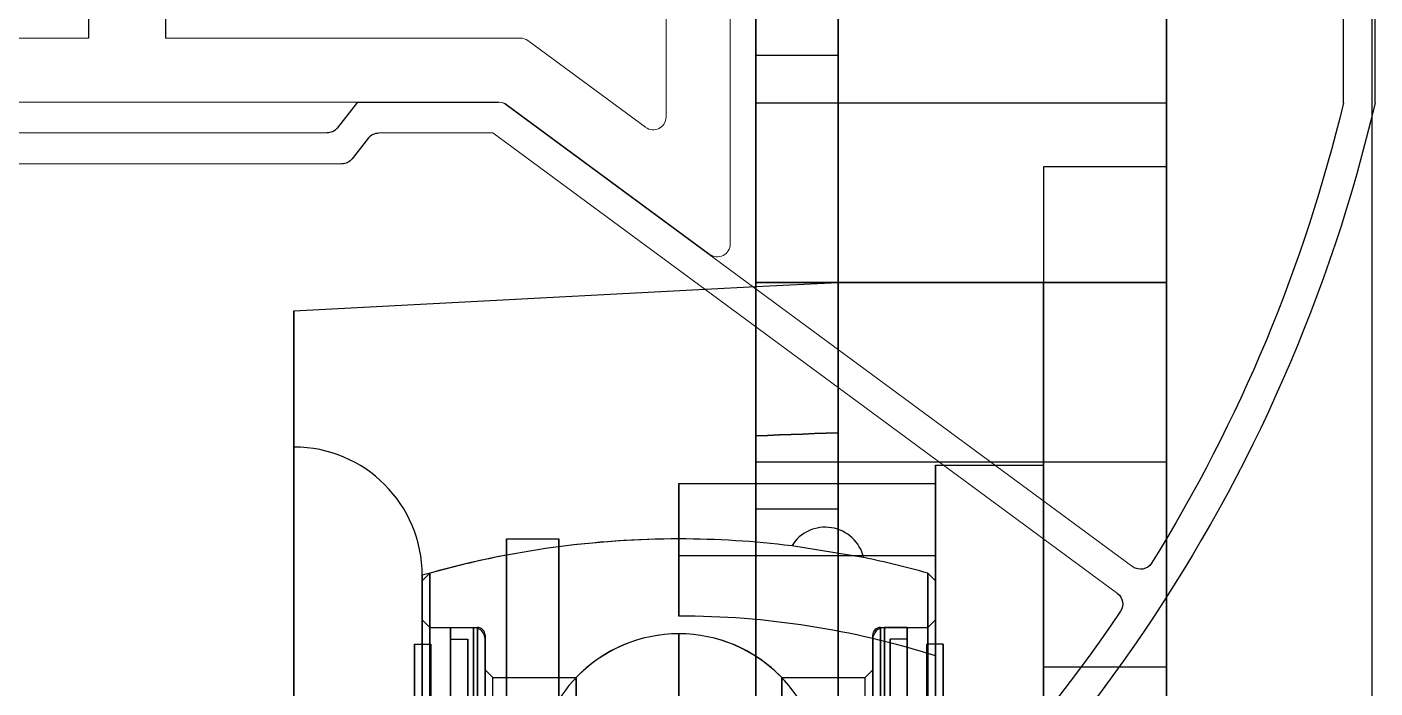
# Model space of a CAD drawing. Header units: millimetres. Extents: x 150937 to 394412, y 327166 to 584759.
# Drawn here: x 246247.8 to 246300.3, y 486588.6 to 486614.3 of the extents above; entities that cross this region are included whole.
import ezdxf

# ---------------------------------------------------------------- set-up
doc = ezdxf.new("R2010")
doc.units = ezdxf.units.MM
doc.layers.add('LINE', color=7, linetype='Continuous', lineweight=20, plot=False)
doc.layers.add('MAIN-1', color=7, linetype='Continuous')

# ---------------------------------------------------------------- blocks, each defined once
blk = doc.blocks.new('eeee')
for p, q in [((8614.721, 2768.98), (8614.721, 2788.48)), ((8617.721, 2768.98), (8617.721, 2788.48))]:
    blk.add_line(p, q)
at = {"layer": 'LINE'}
for p, q in [((8638.924, 2796.909), (8631.017, 2791.078)), ((8639.721, 2757.22), (8639.721, 2796.507)), ((8631.839, 2788.578), (8636.424, 2791.959)), ((8637.221, 2791.557), (8637.221, 2727.48)), ((8553.321, 2790.98), (8613.326, 2790.98)), ((8624.721, 2790.98), (8613.326, 2790.98)), ((8630.72, 2790.98), (8624.721, 2790.98)), ((8613.326, 2788.48), (8555.221, 2788.48)), ((8613.326, 2788.48), (8614.721, 2788.48)), ((8617.721, 2788.48), (8631.543, 2788.48))]:
    blk.add_line(p, q, dxfattribs=at)
for centre, start, end in [((8639.221, 2796.507), 0, 126.4088), ((8636.721, 2791.557), 0, 126.4088), ((8630.72, 2791.48), 270, 306.4088), ((8631.543, 2788.98), 270, 306.4088)]:
    blk.add_arc(centre, 0.5, start, end, dxfattribs=at)
blk = doc.blocks.new('wewwww')
for p, q in [((8483.641, 3597.055), (8482.997, 3597.873)), ((8483.209, 3595.664), (8482.415, 3596.673)), ((8483.209, 3595.664), (8488.707, 3595.664)), ((8521.618, 3595.689), (8521.618, 3589.866)), ((8522.851, 3595.689), (8522.851, 3589.166))]:
    blk.add_line(p, q)
for centre, radius, start, end in [((8462.707, 3581.664), 61.758, 13.1262, 55.05539), ((8462.706, 3581.666), 60.558, 33.96134, 54.38408), ((8512.519, 3615.217), 0.5, 306.4088, 33.9613), ((8513.716, 3613.366), 0.5, 31.8585, 126.4088), ((8462.706, 3581.666), 60.558, 13.3911, 31.85849), ((8482.604, 3597.564), 0.5, 38.1972, 90), ((8482.022, 3596.364), 0.5, 38.1972, 90), ((8484.034, 3597.364), 0.5, 218.1972, 270)]:
    blk.add_arc(centre, radius, start, end)
at = {"layer": 'LINE'}
for p, q in [((8512.815, 3614.814), (8488.476, 3596.864)), ((8513.419, 3613.769), (8489.003, 3595.762)), ((8435.475, 3598.064), (8471.312, 3598.064)), ((8482.604, 3598.064), (8471.312, 3598.064)), ((8424.899, 3596.864), (8471.312, 3596.864)), ((8482.022, 3596.864), (8471.312, 3596.864)), ((8488.476, 3596.864), (8484.034, 3596.864))]:
    blk.add_line(p, q, dxfattribs=at)
blk.add_arc((8488.707, 3596.164), 0.5, 270, 306.4088, dxfattribs=at)
blk = doc.blocks.new('C-1S UP RIGHT')
blk.add_line((120, 0), (120, -267.16))
at = {"layer": 'MAIN-1'}
for p, q in [((96.002, -85.62), (96.002, -106.959)), ((96.002, -106.959), (96.002, -85.62)), ((96.002, -85.62), (96.002, -89.281)), ((99.202, -85.62), (99.202, -98.12)), ((99.202, -89.281), (99.202, -85.62)), ((99.202, -85.62), (99.202, -89.281)), ((99.202, -98.12), (99.202, -85.62)), ((112.002, -98.12), (112.002, -85.62)), ((112.002, -85.62), (112.002, -98.12)), ((99.202, -89.281), (96.002, -89.281)), ((96.002, -104.101), (96.002, -89.281)), ((96.002, -89.281), (96.002, -104.101)), ((99.202, -89.281), (96.002, -89.281)), ((99.202, -103.978), (99.202, -89.281)), ((99.202, -89.281), (99.202, -103.978)), ((96.002, -91.12), (96.002, -98.12)), ((96.002, -91.12), (96.002, -98.12)), ((96.002, -91.12), (112.002, -91.12)), ((96.002, -91.12), (112.002, -91.12)), ((112.002, -98.12), (112.002, -91.12)), ((112.002, -98.12), (112.002, -91.12)), ((107.202, -93.62), (107.202, -98.12)), ((112.002, -93.62), (107.202, -93.62)), ((112.002, -93.62), (107.202, -93.62)), ((107.202, -93.62), (107.202, -98.12)), ((107.202, -93.62), (107.202, -93.62)), ((112.002, -98.12), (112.002, -93.62)), ((112.002, -93.62), (112.002, -93.62)), ((112.002, -98.12), (112.002, -93.62)), ((96.002, -98.12), (112.002, -98.12)), ((112.002, -98.12), (96.002, -98.12)), ((96.002, -98.12), (112.002, -98.12)), ((112.002, -98.12), (96.002, -98.12)), ((96.002, -98.12), (96.002, -105.12)), ((96.002, -98.12), (96.002, -105.12)), ((96.002, -98.288), (99.202, -98.12)), ((99.202, -98.12), (99.202, -103.978)), ((99.202, -98.12), (99.202, -106.959)), ((99.202, -190.12), (99.202, -98.12)), ((99.202, -106.959), (99.202, -98.12)), ((99.202, -98.12), (99.202, -190.12)), ((112.002, -98.12), (99.202, -98.12)), ((112.002, -98.12), (99.202, -98.12)), ((112.002, -98.12), (107.202, -98.12)), ((107.202, -98.12), (107.202, -113.12)), ((112.002, -98.12), (107.202, -98.12)), ((107.202, -113.12), (107.202, -98.12)), ((112.002, -190.12), (112.002, -98.12)), ((112.002, -98.12), (112.002, -190.12)), ((112.002, -113.12), (112.002, -98.12)), ((112.002, -98.12), (112.002, -113.12)), ((112.002, -105.12), (112.002, -98.12)), ((112.002, -105.12), (112.002, -98.12)), ((78.002, -99.231), (96.002, -98.288)), ((78.002, -144.12), (78.002, -99.231)), ((78.002, -99.231), (78.002, -144.12)), ((98.744, -103.996), (99.202, -103.978)), ((99.202, -103.978), (98.744, -103.996)), ((96.002, -104.101), (96.458, -104.084)), ((96.458, -104.084), (96.002, -104.101)), ((96.002, -121.779), (96.002, -104.101)), ((96.002, -104.101), (96.002, -121.779)), ((96.458, -104.084), (96.915, -104.066)), ((96.915, -104.066), (96.458, -104.084)), ((96.915, -104.066), (97.372, -104.049)), ((97.372, -104.049), (96.915, -104.066)), ((97.372, -104.049), (97.829, -104.031)), ((97.829, -104.031), (97.372, -104.049)), ((97.829, -104.031), (98.286, -104.013)), ((98.286, -104.013), (97.829, -104.031)), ((98.286, -104.013), (98.744, -103.996)), ((98.744, -103.996), (98.286, -104.013)), ((78.002, -183.703), (78.002, -104.537)), ((78.002, -104.537), (78.002, -183.703)), ((96.002, -105.12), (112.002, -105.12)), ((96.002, -105.12), (112.002, -105.12)), ((103.002, -144.12), (103.002, -105.24)), ((103.002, -105.24), (103.002, -144.12)), ((103.002, -105.24), (107.202, -105.24)), ((107.202, -144.12), (107.202, -105.24)), ((93.002, -108.781), (93.002, -105.96)), ((93.002, -105.96), (93.002, -108.781)), ((93.002, -105.96), (103.002, -105.96)), ((103.002, -108.781), (103.002, -105.96)), ((99.202, -106.959), (96.002, -106.959)), ((96.002, -106.959), (96.002, -121.779)), ((96.002, -121.779), (96.002, -106.959)), ((99.202, -106.959), (96.002, -106.959)), ((99.202, -106.959), (99.202, -121.656)), ((99.202, -121.656), (99.202, -106.959)), ((86.282, -144.12), (86.282, -108.12)), ((86.282, -108.12), (86.282, -141.728)), ((86.282, -108.12), (88.322, -108.12)), ((88.322, -144.12), (88.322, -108.12)), ((88.322, -108.12), (88.322, -141.728)), ((93.002, -108.12), (93.002, -111.125)), ((93.002, -111.125), (93.002, -108.12)), ((88.322, -108.425), (88.322, -141.728)), ((88.322, -140.621), (88.322, -108.425)), ((100.199, -108.847), (97.395, -108.389)), ((100.199, -108.847), (97.395, -108.389)), ((86.282, -108.753), (86.282, -141.728)), ((86.282, -140.653), (86.282, -108.753)), ((93.002, -111.125), (93.002, -108.781)), ((103.002, -108.781), (93.002, -108.781)), ((93.002, -108.781), (93.002, -111.125)), ((103.002, -108.781), (93.002, -108.781)), ((103.002, -108.781), (103.002, -112.677)), ((103.002, -112.677), (103.002, -108.781)), ((83.302, -109.451), (83.002, -109.751)), ((83.002, -109.537), (83.002, -178.703)), ((83.002, -109.751), (83.002, -109.537)), ((83.002, -178.489), (83.002, -109.751)), ((83.002, -144.12), (83.002, -109.751)), ((83.002, -109.751), (83.002, -144.12)), ((83.302, -144.12), (83.302, -109.451)), ((83.302, -109.451), (83.302, -144.12)), ((102.702, -144.12), (102.702, -109.451)), ((102.702, -109.451), (102.702, -144.12)), ((102.702, -109.451), (103.002, -109.751)), ((103.002, -144.12), (103.002, -109.751)), ((103.002, -109.751), (103.002, -144.12)), ((83.002, -144.12), (83.002, -111.27)), ((83.002, -111.27), (83.302, -111.57)), ((103.002, -111.27), (102.702, -111.57)), ((103.002, -144.12), (103.002, -111.27)), ((83.302, -144.12), (83.302, -111.57)), ((83.302, -111.57), (85.152, -111.57)), ((84.105, -144.12), (84.105, -111.57)), ((84.105, -111.57), (84.105, -144.12)), ((84.105, -111.57), (84.996, -111.57)), ((84.996, -111.57), (84.996, -144.12)), ((84.996, -144.12), (84.996, -111.57)), ((85.152, -144.12), (85.152, -111.57)), ((85.152, -111.57), (85.152, -144.12)), ((93.002, -111.815), (93.002, -176.425)), ((93.002, -176.425), (93.002, -111.815)), ((100.852, -111.57), (100.852, -144.12)), ((100.852, -144.12), (100.852, -111.57)), ((100.852, -111.57), (102.702, -111.57)), ((101.009, -144.12), (101.009, -111.57)), ((101.009, -111.57), (101.009, -144.12)), ((101.9, -111.57), (101.009, -111.57)), ((101.9, -144.12), (101.9, -111.57)), ((101.9, -111.57), (101.9, -144.12)), ((102.702, -144.12), (102.702, -111.57)), ((82.702, -144.12), (82.702, -112.221)), ((82.702, -112.221), (82.702, -144.12)), ((82.702, -112.221), (83.34, -112.221)), ((83.34, -144.12), (83.34, -112.221)), ((83.34, -112.221), (83.34, -144.12)), ((84.105, -144.12), (84.105, -112.027)), ((84.105, -112.027), (84.778, -112.027)), ((84.778, -144.12), (84.778, -112.027)), ((84.778, -112.027), (84.778, -144.12)), ((85.452, -176.37), (85.452, -111.87)), ((85.452, -111.87), (85.452, -176.37)), ((85.452, -112.027), (85.452, -176.214)), ((85.452, -176.214), (85.452, -112.027)), ((100.552, -176.37), (100.552, -111.87)), ((100.552, -111.87), (100.552, -144.12)), ((100.552, -176.214), (100.552, -112.027)), ((100.552, -112.027), (100.552, -176.214)), ((101.226, -144.12), (101.226, -112.027)), ((101.226, -112.027), (101.226, -144.12)), ((101.9, -112.027), (101.226, -112.027)), ((101.9, -112.027), (101.9, -144.12)), ((102.664, -144.12), (102.664, -112.221)), ((102.664, -112.221), (102.664, -144.12)), ((103.302, -112.221), (102.664, -112.221)), ((103.302, -144.12), (103.302, -112.221)), ((103.302, -112.221), (103.302, -144.12)), ((103.002, -112.677), (103.002, -175.563)), ((103.002, -175.563), (103.002, -112.677)), ((85.452, -144.12), (85.452, -113.22)), ((85.452, -113.22), (85.752, -113.52)), ((100.552, -113.22), (100.252, -113.52)), ((100.552, -144.12), (100.552, -113.22)), ((112.002, -113.12), (107.202, -113.12)), ((107.202, -113.12), (107.202, -117.62)), ((112.002, -113.12), (107.202, -113.12)), ((107.202, -117.62), (107.202, -113.12)), ((112.002, -117.62), (112.002, -113.12)), ((112.002, -117.62), (112.002, -113.12)), ((85.752, -144.12), (85.752, -113.52)), ((85.752, -113.52), (88.998, -113.52)), ((88.998, -113.52), (88.998, -144.12)), ((88.998, -144.12), (88.998, -113.52)), ((97.006, -113.52), (97.006, -144.12)), ((97.006, -144.12), (97.006, -113.52)), ((97.006, -113.52), (100.252, -113.52)), ((100.252, -144.12), (100.252, -113.52))]:
    blk.add_line(p, q, dxfattribs=at)
for centre, radius, start, end in [((78.002, -109.537), 5, 360, 90), ((98.702, -109.2), 1.538, 13.272, 148.1867), ((93.002, -144.12), 36, 90, 105.6312), ((93.002, -144.12), 36, 90, 97.4696), ((93.002, -144.12), 36, 82.9914, 90), ((93.002, -144.12), 36, 100.7583, 106.1276), ((93.002, -144.12), 36, 74.3688, 78.4673), ((93.002, -144.12), 32.995, 72.3573, 90), ((93.002, -144.12), 32.995, 72.3573, 90), ((84.996, -112.027), 0.456, 360, 90), ((85.152, -111.87), 0.3, 360, 90), ((93.002, -117.37), 5.555, 360, 180), ((93.002, -117.37), 5.555, 90, 136.1264), ((93.002, -117.37), 5.555, 43.8736, 90), ((100.852, -111.87), 0.3, 90, 180), ((101.009, -112.027), 0.456, 90, 180)]:
    blk.add_arc(centre, radius, start, end, dxfattribs=at)
at = {"xscale": -1, "rotation": 180}
for name, p in [('eeee', (-8544.721, 2699.88)), ('wewwww', (-8402.729, 3504.564))]:
    blk.add_blockref(name, p, dxfattribs=at)

msp = doc.modelspace()

# ---------------------------------------------------------------- block references
msp.add_blockref('C-1S UP RIGHT', (246180.208, 486702.485))

doc.saveas('drawing.dxf')
